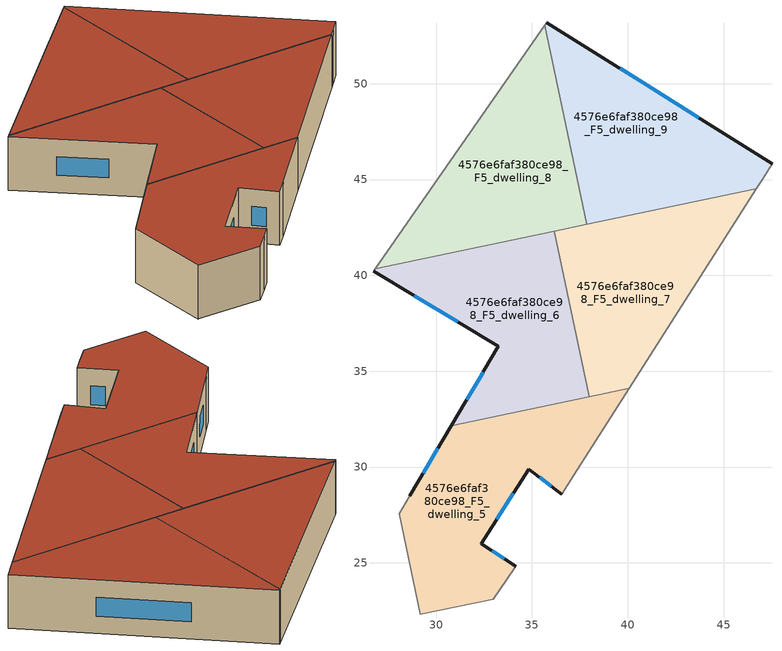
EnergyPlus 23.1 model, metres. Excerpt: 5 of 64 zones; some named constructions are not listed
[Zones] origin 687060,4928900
4576e6faf380ce98_F5_dwelling_5
 floor to 4576e6faf380ce98_F4_dwelling_5 (EU_floor_Construction): 40.09,34.11 37.2,29.56 36.57,28.59 34.84,29.88 32.36,26.01 34.15,24.83 33.67,24.1 32.98,23.1 29.19,22.31 28.08,27.57 30.8,32.16 z15
 wall outside (EU_wall_Construction): 34.15,24.83 32.36,26.01 34.84,29.88 36.57,28.59 / 30.8,32.16 28.63,28.49 z15:18
 wall adiabatic (EU_wall_Construction): 36.57,28.59 37.2,29.56 40.09,34.11 / 32.98,23.1 33.67,24.1 34.15,24.83 z15:18
 wall to 4576e6faf380ce98_F5_dwelling_4 (EU_wall_Construction): 28.63,28.49 28.08,27.57 29.18,22.31 z15:18
 wall to 4576e6faf380ce98_F5_dwelling_6 (EU_wall_Construction): 37.99,33.67 30.8,32.16 z15:18
 wall to 4576e6faf380ce98_F5_dwelling_3 (EU_wall_Construction): 29.19,22.31 32.98,23.1 z15:18
 wall to 4576e6faf380ce98_F5_dwelling_7 (EU_wall_Construction): 40.09,34.11 37.99,33.67 z15:18
 window (EU_Window_Construction): 35.4,29.46 36,29.01 / 33.16,27.27 34.03,28.62 / 33.56,25.21 32.94,25.63 / 30.1,30.97 29.33,29.68 z15.98:17.02
 roof outside (EU_roof_Construction): 34.15,24.83 32.36,26.01 34.84,29.88 36.57,28.59 37.2,29.56 40.09,34.11 30.8,32.16 28.08,27.57 29.18,22.31 32.98,23.1 33.67,24.1 z18
4576e6faf380ce98_F5_dwelling_6
 floor to 4576e6faf380ce98_F4_dwelling_6 (EU_floor_Construction): 36.18,42.31 37.99,33.67 30.8,32.16 33.26,36.3 26.74,40.21 26.83,40.35 z15
 wall outside (EU_wall_Construction): 26.74,40.21 33.26,36.3 30.8,32.16 z15:18
 wall adiabatic (EU_wall_Construction): 26.83,40.35 26.74,40.21 z15:18
 wall to 4576e6faf380ce98_F5_dwelling_7 (EU_wall_Construction): 37.99,33.67 36.18,42.31 z15:18
 wall to 4576e6faf380ce98_F5_dwelling_8 (EU_wall_Construction): 36.18,42.31 26.83,40.35 z15:18
 window (EU_Window_Construction): 32.46,34.95 31.6,33.51 / 28.86,38.94 31.14,37.57 z15.98:17.02
 roof outside (EU_roof_Construction): 37.99,33.67 36.18,42.31 26.83,40.35 26.74,40.21 33.26,36.3 30.8,32.16 z18
4576e6faf380ce98_F5_dwelling_7
 floor to 4576e6faf380ce98_F4_dwelling_7 (EU_floor_Construction): 46.7,44.51 40.09,34.11 37.99,33.67 36.18,42.31 z15
 wall adiabatic (EU_wall_Construction): 40.09,34.11 46.7,44.51 z15:18
 wall to 4576e6faf380ce98_F5_dwelling_9 (EU_wall_Construction): 46.7,44.51 37.86,42.66 z15:18
 wall to 4576e6faf380ce98_F5_dwelling_8 (EU_wall_Construction): 37.86,42.66 36.18,42.31 z15:18
 roof outside (EU_roof_Construction): 40.09,34.11 46.7,44.51 36.18,42.31 37.99,33.67 z18
4576e6faf380ce98_F5_dwelling_8
 floor to 4576e6faf380ce98_F4_dwelling_8 (EU_floor_Construction): 35.68,53.05 37.86,42.66 26.83,40.35 z15
 wall to 4576e6faf380ce98_F5_dwelling_9 (EU_wall_Construction): 37.86,42.66 35.68,53.05 z15:18
 wall adiabatic (EU_wall_Construction): 35.68,53.05 26.83,40.35 z15:18
 roof outside (EU_roof_Construction): 37.86,42.66 35.68,53.05 26.83,40.35 z18
4576e6faf380ce98_F5_dwelling_9
 floor to 4576e6faf380ce98_F4_dwelling_9 (EU_floor_Construction): 47.53,45.82 47.01,44.99 46.7,44.51 37.86,42.66 35.68,53.05 35.78,53.19 z15
 wall outside (EU_wall_Construction): 47.53,45.82 35.78,53.19 z15:18
 wall adiabatic (EU_wall_Construction): 46.7,44.51 47.01,44.99 47.53,45.82 / 35.78,53.19 35.68,53.05 z15:18
 window (EU_Window_Construction): 43.7,48.22 39.6,50.79 z15.98:17.02
 roof outside (EU_roof_Construction): 46.7,44.51 47.01,44.99 47.53,45.82 35.78,53.19 35.68,53.05 37.86,42.66 z18
[HVACTEMPLATE:THERMOSTAT] Constant Heating Setpoint=20; Constant Cooling Setpoint=50
EU_HeatOnly_4576e6faf380ce98_F0_dwelling_0; EU_HeatOnly_4576e6faf380ce98_F0_dwelling_1; EU_HeatOnly_4576e6faf380ce98_F0_dwelling_2; EU_HeatOnly_4576e6faf380ce98_F0_dwelling_3; EU_HeatOnly_4576e6faf380ce98_F0_dwelling_4; EU_HeatOnly_4576e6faf380ce98_F0_dwelling_5; EU_HeatOnly_4576e6faf380ce98_F0_dwelling_6; EU_HeatOnly_4576e6faf380ce98_F0_dwelling_7; EU_HeatOnly_4576e6faf380ce98_F0_dwelling_8; EU_HeatOnly_4576e6faf380ce98_F0_dwelling_9; EU_HeatOnly_4576e6faf380ce98_F0_dwelling_10; EU_HeatOnly_4576e6faf380ce98_F1_dwelling_0; EU_HeatOnly_4576e6faf380ce98_F1_dwelling_1; EU_HeatOnly_4576e6faf380ce98_F1_dwelling_2; EU_HeatOnly_4576e6faf380ce98_F1_dwelling_3; EU_HeatOnly_4576e6faf380ce98_F1_dwelling_4; EU_HeatOnly_4576e6faf380ce98_F1_dwelling_5; EU_HeatOnly_4576e6faf380ce98_F1_dwelling_6; EU_HeatOnly_4576e6faf380ce98_F1_dwelling_7; EU_HeatOnly_4576e6faf380ce98_F1_dwelling_8; EU_HeatOnly_4576e6faf380ce98_F1_dwelling_9; EU_HeatOnly_4576e6faf380ce98_F1_dwelling_10; EU_HeatOnly_4576e6faf380ce98_F2_dwelling_0; EU_HeatOnly_4576e6faf380ce98_F2_dwelling_1; EU_HeatOnly_4576e6faf380ce98_F2_dwelling_2; EU_HeatOnly_4576e6faf380ce98_F2_dwelling_3; EU_HeatOnly_4576e6faf380ce98_F2_dwelling_4; EU_HeatOnly_4576e6faf380ce98_F2_dwelling_5; EU_HeatOnly_4576e6faf380ce98_F2_dwelling_6; EU_HeatOnly_4576e6faf380ce98_F2_dwelling_7; EU_HeatOnly_4576e6faf380ce98_F2_dwelling_8; EU_HeatOnly_4576e6faf380ce98_F2_dwelling_9; EU_HeatOnly_4576e6faf380ce98_F2_dwelling_10; EU_HeatOnly_4576e6faf380ce98_F3_dwelling_0; EU_HeatOnly_4576e6faf380ce98_F3_dwelling_1; EU_HeatOnly_4576e6faf380ce98_F3_dwelling_2; EU_HeatOnly_4576e6faf380ce98_F3_dwelling_3; EU_HeatOnly_4576e6faf380ce98_F3_dwelling_4; EU_HeatOnly_4576e6faf380ce98_F3_dwelling_5; EU_HeatOnly_4576e6faf380ce98_F3_dwelling_6; EU_HeatOnly_4576e6faf380ce98_F3_dwelling_7; EU_HeatOnly_4576e6faf380ce98_F3_dwelling_8; EU_HeatOnly_4576e6faf380ce98_F3_dwelling_9; EU_HeatOnly_4576e6faf380ce98_F3_dwelling_10; EU_HeatOnly_4576e6faf380ce98_F4_dwelling_0; EU_HeatOnly_4576e6faf380ce98_F4_dwelling_1; EU_HeatOnly_4576e6faf380ce98_F4_dwelling_2; EU_HeatOnly_4576e6faf380ce98_F4_dwelling_3; EU_HeatOnly_4576e6faf380ce98_F4_dwelling_4; EU_HeatOnly_4576e6faf380ce98_F4_dwelling_5; EU_HeatOnly_4576e6faf380ce98_F4_dwelling_6; EU_HeatOnly_4576e6faf380ce98_F4_dwelling_7; EU_HeatOnly_4576e6faf380ce98_F4_dwelling_8; EU_HeatOnly_4576e6faf380ce98_F4_dwelling_9; EU_HeatOnly_4576e6faf380ce98_F5_dwelling_0; EU_HeatOnly_4576e6faf380ce98_F5_dwelling_1; EU_HeatOnly_4576e6faf380ce98_F5_dwelling_2; EU_HeatOnly_4576e6faf380ce98_F5_dwelling_3; EU_HeatOnly_4576e6faf380ce98_F5_dwelling_4; EU_HeatOnly_4576e6faf380ce98_F5_dwelling_5; EU_HeatOnly_4576e6faf380ce98_F5_dwelling_6; EU_HeatOnly_4576e6faf380ce98_F5_dwelling_7; EU_HeatOnly_4576e6faf380ce98_F5_dwelling_8; EU_HeatOnly_4576e6faf380ce98_F5_dwelling_9
[SCHEDULE:CONSTANT]
Name | Hourly Value
EU_AlwaysOn | 1
EU_CoolingOff | 0
[SCHEDULE:FILE] Column Number=1; Rows to Skip at Top=0; Number of Hours of Data=8760; Column Separator=Comma; Interpolate to Timestep=No; Minutes per Item=60; Adjust Schedule for Daylight Savings=Yes
Name | File
EU_Step8_GainSchedule_4576e6faf380ce98_F1_dwelling_8_f000 | ../../schedules/4576e6faf380ce98/4576e6faf380ce98_F1_dwelling_8_f000_gain.csv
EU_Step8_GainSchedule_4576e6faf380ce98_F1_dwelling_9_f000 | ../../schedules/4576e6faf380ce98/4576e6faf380ce98_F1_dwelling_9_f000_gain.csv
EU_Step8_GainSchedule_4576e6faf380ce98_F1_dwelling_10_f000 | ../../schedules/4576e6faf380ce98/4576e6faf380ce98_F1_dwelling_10_f000_gain.csv
EU_Step8_GainSchedule_4576e6faf380ce98_F2_dwelling_0_f000 | ../../schedules/4576e6faf380ce98/4576e6faf380ce98_F2_dwelling_0_f000_gain.csv
EU_Step8_GainSchedule_4576e6faf380ce98_F2_dwelling_1_f000 | ../../schedules/4576e6faf380ce98/4576e6faf380ce98_F2_dwelling_1_f000_gain.csv
EU_Step8_GainSchedule_4576e6faf380ce98_F2_dwelling_2_f000 | ../../schedules/4576e6faf380ce98/4576e6faf380ce98_F2_dwelling_2_f000_gain.csv
EU_Step8_GainSchedule_4576e6faf380ce98_F2_dwelling_3_f000 | ../../schedules/4576e6faf380ce98/4576e6faf380ce98_F2_dwelling_3_f000_gain.csv
EU_Step8_GainSchedule_4576e6faf380ce98_F2_dwelling_4_f000 | ../../schedules/4576e6faf380ce98/4576e6faf380ce98_F2_dwelling_4_f000_gain.csv
EU_Step8_GainSchedule_4576e6faf380ce98_F2_dwelling_5_f000 | ../../schedules/4576e6faf380ce98/4576e6faf380ce98_F2_dwelling_5_f000_gain.csv
EU_Step8_GainSchedule_4576e6faf380ce98_F2_dwelling_6_f000 | ../../schedules/4576e6faf380ce98/4576e6faf380ce98_F2_dwelling_6_f000_gain.csv
EU_Step8_GainSchedule_4576e6faf380ce98_F2_dwelling_7_f000 | ../../schedules/4576e6faf380ce98/4576e6faf380ce98_F2_dwelling_7_f000_gain.csv
EU_Step8_GainSchedule_4576e6faf380ce98_F2_dwelling_8_f000 | ../../schedules/4576e6faf380ce98/4576e6faf380ce98_F2_dwelling_8_f000_gain.csv
EU_Step8_GainSchedule_4576e6faf380ce98_F2_dwelling_9_f000 | ../../schedules/4576e6faf380ce98/4576e6faf380ce98_F2_dwelling_9_f000_gain.csv
EU_Step8_GainSchedule_4576e6faf380ce98_F2_dwelling_10_f000 | ../../schedules/4576e6faf380ce98/4576e6faf380ce98_F2_dwelling_10_f000_gain.csv
EU_Step8_GainSchedule_4576e6faf380ce98_F5_dwelling_1_f000 | ../../schedules/4576e6faf380ce98/4576e6faf380ce98_F5_dwelling_1_f000_gain.csv
EU_Step8_GainSchedule_4576e6faf380ce98_F5_dwelling_2_f000 | ../../schedules/4576e6faf380ce98/4576e6faf380ce98_F5_dwelling_2_f000_gain.csv
EU_Step8_GainSchedule_4576e6faf380ce98_F5_dwelling_3_f000 | ../../schedules/4576e6faf380ce98/4576e6faf380ce98_F5_dwelling_3_f000_gain.csv
EU_Step8_GainSchedule_4576e6faf380ce98_F5_dwelling_4_f000 | ../../schedules/4576e6faf380ce98/4576e6faf380ce98_F5_dwelling_4_f000_gain.csv
EU_Step8_GainSchedule_4576e6faf380ce98_F5_dwelling_5_f000 | ../../schedules/4576e6faf380ce98/4576e6faf380ce98_F5_dwelling_5_f000_gain.csv
EU_Step8_GainSchedule_4576e6faf380ce98_F5_dwelling_6_f000 | ../../schedules/4576e6faf380ce98/4576e6faf380ce98_F5_dwelling_6_f000_gain.csv
EU_Step8_GainSchedule_4576e6faf380ce98_F5_dwelling_7_f000 | ../../schedules/4576e6faf380ce98/4576e6faf380ce98_F5_dwelling_7_f000_gain.csv
EU_Step8_GainSchedule_4576e6faf380ce98_F5_dwelling_8_f000 | ../../schedules/4576e6faf380ce98/4576e6faf380ce98_F5_dwelling_8_f000_gain.csv
EU_Step8_GainSchedule_4576e6faf380ce98_F5_dwelling_9_f000 | ../../schedules/4576e6faf380ce98/4576e6faf380ce98_F5_dwelling_9_f000_gain.csv
